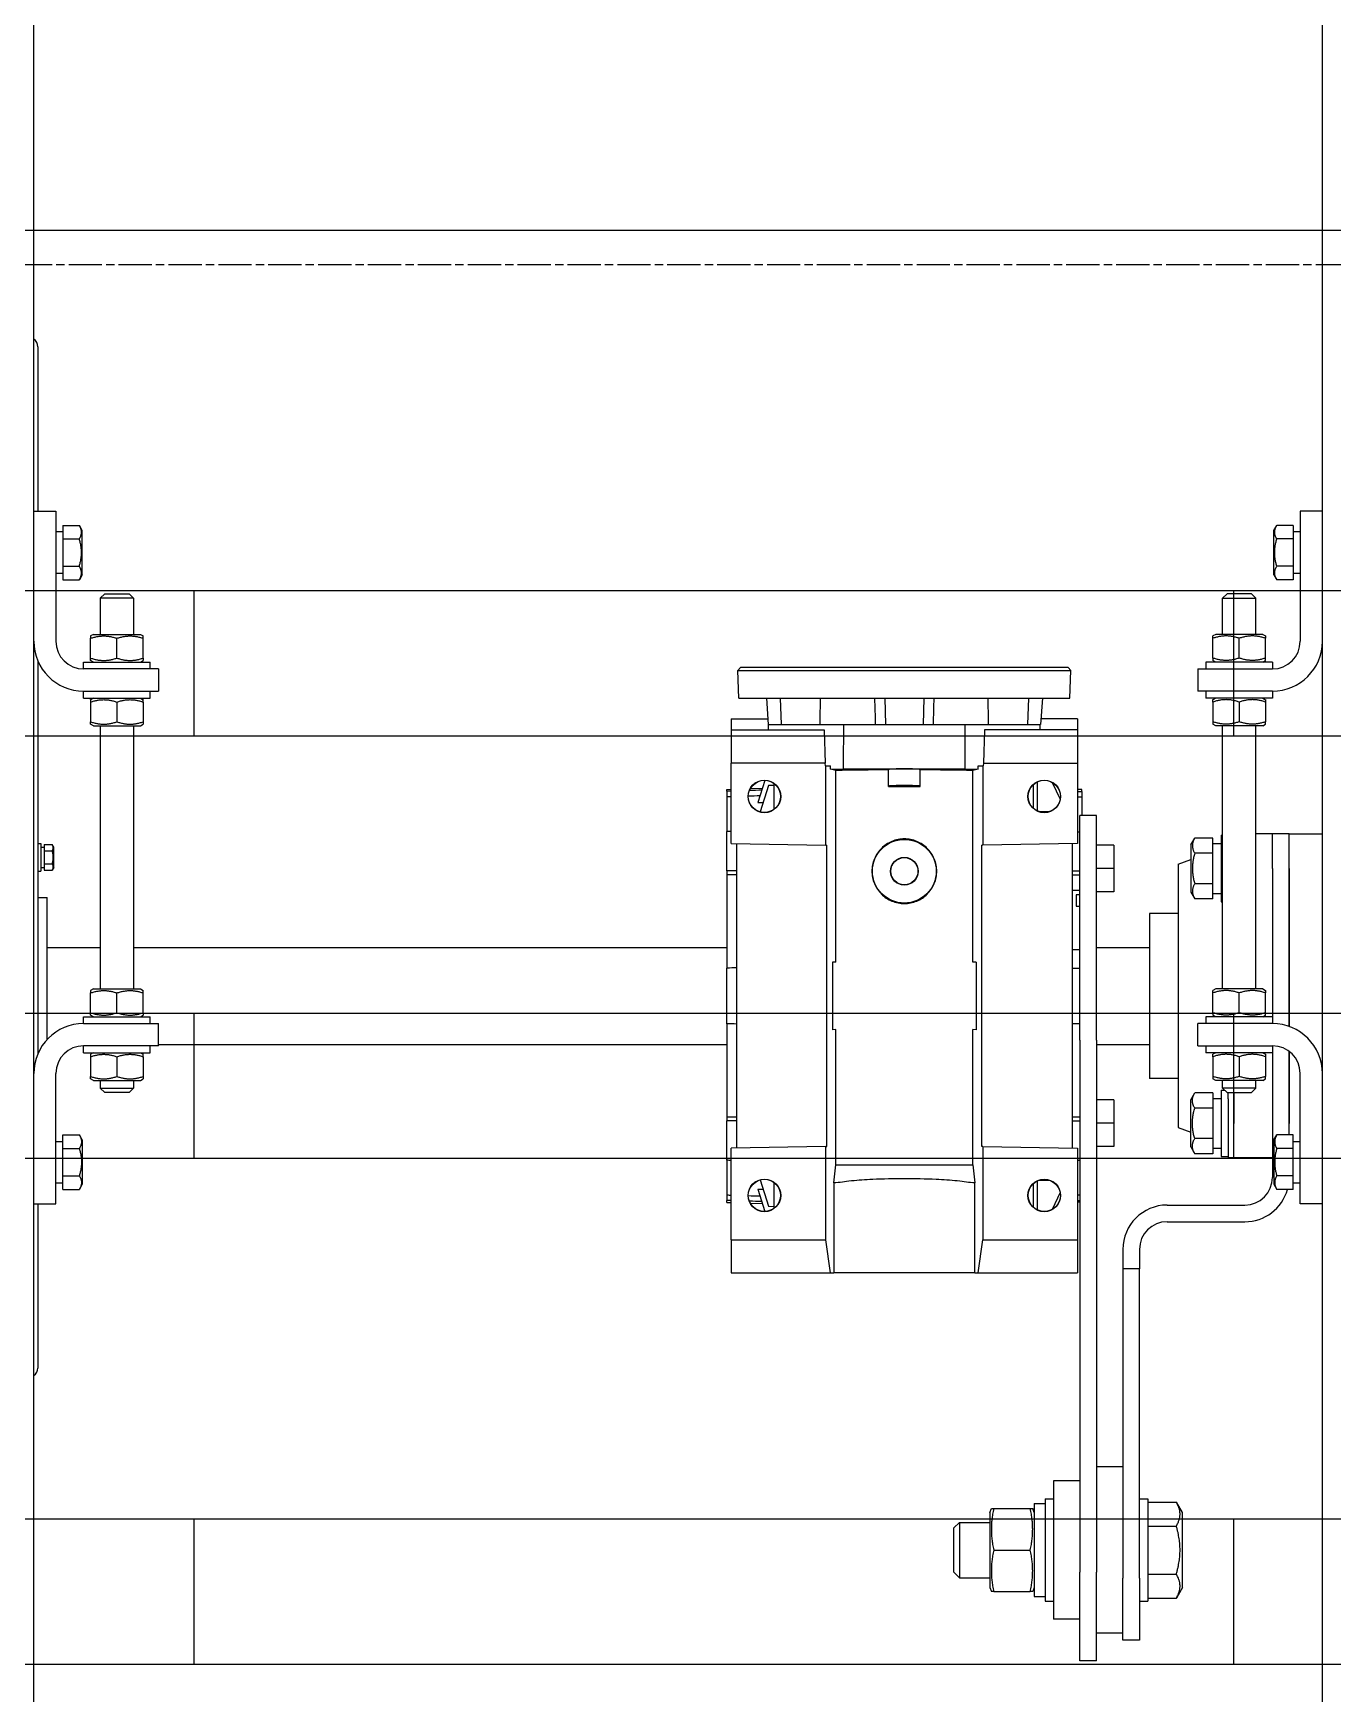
# Model space of a CAD drawing. Header units: millimetres. Extents: x -383313 to -161684, y -117025 to 99224.
# Drawn here: x -326813 to -326344, y 30089 to 30688 of the extents above; entities that cross this region are included whole.
import ezdxf

# ---------------------------------------------------------------- set-up
doc = ezdxf.new("R2010")
doc.units = ezdxf.units.MM
doc.header["$MEASUREMENT"] = 0
doc.linetypes.add('AM_ISO08W050', pattern=[18, 12, -1.5, 3, -1.5])
doc.linetypes.add('DASHED', pattern=[0.75, 0.5, -0.25])
doc.layers.add('AM_7', color=4, linetype='AM_ISO08W050', lineweight=25)
doc.layers.add('PV-F89', color=7, linetype='Continuous')

# ---------------------------------------------------------------- blocks, each defined once
blk = doc.blocks.new('A$Cd2819ec4')
at = {"layer": 'AM_7'}
blk.add_line((707, 0), (-708.67, 0), dxfattribs=at)
blk = doc.blocks.new('паллета1')
at = {"color": 44}
for p, q in [((130, -600), (130, 600)), ((182.5, 600), (182.5, -600)), ((282.5, -600), (282.5, 600)), ((335, 600), (335, -600)), ((465, -600), (465, 600)), ((517.5, -600), (517.5, 600)), ((0, 580), (0, -580)), ((130, 450), (182.5, 450)), ((282.5, 450), (335, 450)), ((465, 450), (517.5, 450)), ((182.5, 75), (130, 75)), ((335, 75), (282.5, 75)), ((517.5, 75), (465, 75))]:
    blk.add_line(p, q, dxfattribs=at)
blk = doc.blocks.new('*U149')
at = {"layer": 'PV-F89'}
for p, q in [((1757.85, 1413.87), (3037.85, 1413.87)), ((2272.85, 1412.37), (2213.55, 1412.37)), ((2272.85, 1413.87), (2272.85, 1405.87)), ((2468.66, 1412.37), (2327.04, 1412.37)), ((2332.14, 1409.02), (2347.85, 1409.02)), ((2347.85, 1409.02), (2383.35, 1409.02)), ((2365.35, 1409.02), (2365.35, 1389.87)), ((2383.35, 1412.37), (2383.35, 1409.02)), ((2392.85, 1412.37), (2392.85, 1411.37)), ((2402.85, 1411.37), (2392.85, 1411.37)), ((2395.54, 1410.17), (2393.23, 1410.17)), ((2393.23, 1410.17), (2393.23, 1407.2)), ((2394.15, 1411.37), (2394.15, 1410.17)), ((2400.16, 1410.17), (2395.54, 1410.17)), ((2395.54, 1410.17), (2395.54, 1407.2)), ((2402.47, 1410.17), (2400.16, 1410.17)), ((2400.16, 1410.17), (2400.16, 1407.2)), ((2401.55, 1411.37), (2401.55, 1410.17)), ((2402.47, 1410.17), (2402.47, 1407.2)), ((2402.85, 1412.37), (2402.85, 1411.37)), ((2522.85, 1413.87), (2522.85, 1405.87)), ((2582.15, 1412.37), (2522.85, 1412.37)), ((2272.85, 1405.87), (2319.85, 1405.87)), ((2278.03, 1403.37), (2282.94, 1403.37)), ((2278.03, 1403.37), (2278.03, 1397.41)), ((2280.35, 1405.87), (2280.35, 1403.37)), ((2282.94, 1403.37), (2292.76, 1403.37)), ((2282.94, 1403.37), (2282.94, 1397.41)), ((2292.76, 1403.37), (2297.66, 1403.37)), ((2292.76, 1403.37), (2292.76, 1397.41)), ((2295.35, 1405.87), (2295.35, 1403.37)), ((2297.66, 1403.37), (2297.66, 1397.41)), ((2394.15, 1406.67), (2393.23, 1407.2)), ((2394.15, 1406.67), (2401.55, 1406.67)), ((2401.55, 1406.67), (2402.47, 1407.2)), ((2522.85, 1405.87), (2475.85, 1405.87)), ((2502.94, 1403.37), (2498.03, 1403.37)), ((2498.03, 1403.37), (2498.03, 1397.41)), ((2500.35, 1403.37), (2500.35, 1405.87)), ((2512.76, 1403.37), (2502.94, 1403.37)), ((2502.94, 1403.37), (2502.94, 1397.41)), ((2517.66, 1403.37), (2512.76, 1403.37)), ((2512.76, 1403.37), (2512.76, 1397.41)), ((2515.35, 1403.37), (2515.35, 1405.87)), ((2517.66, 1403.37), (2517.66, 1397.41)), ((2279.85, 1396.37), (2278.03, 1397.41)), ((2295.85, 1396.37), (2297.66, 1397.41)), ((2499.85, 1396.37), (2498.03, 1397.41)), ((2515.85, 1396.37), (2517.66, 1397.41)), ((2295.85, 1396.37), (2279.85, 1396.37)), ((2317.35, 1392.37), (2317.93, 1393.37)), ((2317.35, 1392.37), (2317.35, 1383.87)), ((2325.92, 1393.37), (2318.78, 1393.37)), ((2327.35, 1392.37), (2326.77, 1393.37)), ((2327.35, 1395.87), (2327.35, 1371.87)), ((2327.35, 1395.87), (2329.85, 1395.87)), ((2329.85, 1368.87), (2329.85, 1395.87)), ((2337.85, 1395.87), (2337.85, 1368.87)), ((2337.85, 1395.87), (2340.35, 1395.87)), ((2340.35, 1395.87), (2340.35, 1371.87)), ((2340.35, 1392.37), (2340.93, 1393.37)), ((2341.78, 1393.37), (2348.92, 1393.37)), ((2350.35, 1392.37), (2349.77, 1393.37)), ((2350.35, 1392.37), (2350.35, 1383.87)), ((2445.35, 1392.37), (2445.93, 1393.37)), ((2445.35, 1392.37), (2445.35, 1383.87)), ((2453.92, 1393.37), (2446.78, 1393.37)), ((2455.35, 1392.37), (2454.77, 1393.37)), ((2455.35, 1395.87), (2455.35, 1371.87)), ((2455.35, 1395.87), (2457.85, 1395.87)), ((2457.85, 1395.87), (2457.85, 1368.87)), ((2465.85, 1395.87), (2468.35, 1395.87)), ((2465.85, 1368.87), (2465.85, 1395.87)), ((2468.35, 1395.87), (2468.35, 1371.87)), ((2468.35, 1392.37), (2468.93, 1393.37)), ((2469.78, 1393.37), (2476.92, 1393.37)), ((2478.35, 1392.37), (2477.77, 1393.37)), ((2478.35, 1392.37), (2478.35, 1383.87)), ((2499.85, 1396.37), (2515.85, 1396.37)), ((2312.95, 1388.27), (2314.55, 1389.87)), ((2312.95, 1379.47), (2312.95, 1388.27)), ((2314.55, 1389.87), (2314.55, 1377.87)), ((2317.35, 1389.87), (2314.55, 1389.87)), ((2445.35, 1389.87), (2350.35, 1389.87)), ((2491.35, 1389.87), (2478.35, 1389.87)), ((2491.35, 1377.87), (2491.35, 1389.87)), ((2492.95, 1388.27), (2491.35, 1389.87)), ((2492.95, 1388.27), (2492.95, 1379.47)), ((2312.95, 1379.47), (2314.55, 1377.87)), ((2317.35, 1383.87), (2317.35, 1375.37)), ((2325.92, 1383.87), (2318.78, 1383.87)), ((2341.78, 1383.87), (2348.92, 1383.87)), ((2350.35, 1383.87), (2350.35, 1375.37)), ((2445.35, 1383.87), (2445.35, 1375.37)), ((2453.92, 1383.87), (2446.78, 1383.87)), ((2469.78, 1383.87), (2476.92, 1383.87)), ((2478.35, 1383.87), (2478.35, 1375.37)), ((2492.95, 1379.47), (2491.35, 1377.87)), ((2317.35, 1377.87), (2314.55, 1377.87)), ((2317.35, 1375.37), (2317.93, 1374.37)), ((2325.92, 1374.37), (2318.78, 1374.37)), ((2327.35, 1375.37), (2326.77, 1374.37)), ((2340.35, 1375.37), (2340.93, 1374.37)), ((2341.78, 1374.37), (2348.92, 1374.37)), ((2350.35, 1375.37), (2349.77, 1374.37)), ((2445.35, 1377.87), (2350.35, 1377.87)), ((2365.35, 1377.87), (2365.35, 1163.72)), ((2445.35, 1375.37), (2445.93, 1374.37)), ((2453.92, 1374.37), (2446.78, 1374.37)), ((2455.35, 1375.37), (2454.77, 1374.37)), ((2468.35, 1375.37), (2468.93, 1374.37)), ((2469.78, 1374.37), (2476.92, 1374.37)), ((2478.35, 1375.37), (2477.77, 1374.37)), ((2491.35, 1377.87), (2478.35, 1377.87)), ((2327.35, 1371.87), (2329.85, 1371.87)), ((2329.85, 1368.87), (2337.85, 1368.87)), ((2330.35, 1368.87), (2330.35, 1163.72)), ((2337.85, 1371.87), (2340.35, 1371.87)), ((2455.35, 1371.87), (2457.85, 1371.87)), ((2465.85, 1368.87), (2457.85, 1368.87)), ((2465.85, 1371.87), (2468.35, 1371.87)), ((2273.31, 1163.72), (2273.26, 1162.22)), ((2273.31, 1163.72), (2273.99, 1163.72)), ((2276.01, 1163.72), (2273.99, 1163.72)), ((2288.53, 1163.72), (2276.01, 1163.72)), ((2288.53, 1163.72), (2302.72, 1163.72)), ((2304.15, 1163.72), (2302.72, 1163.72)), ((2337.81, 1163.72), (2304.15, 1163.72)), ((2337.81, 1163.72), (2357.88, 1163.72)), ((2391.55, 1163.72), (2357.88, 1163.72)), ((2392.98, 1163.72), (2391.55, 1163.72)), ((2392.98, 1163.72), (2407.17, 1163.72)), ((2419.69, 1163.72), (2407.17, 1163.72)), ((2421.71, 1163.72), (2419.69, 1163.72)), ((2421.71, 1163.72), (2422.38, 1163.72)), ((2422.38, 1163.72), (2422.44, 1162.22)), ((2247.85, 1162.22), (2247.85, 1126.39)), ((2259.85, 1162.22), (2247.85, 1162.22)), ((2259.85, 1162.22), (2292.85, 1162.22)), ((2259.85, 1162.22), (2259.85, 1128.08)), ((2293.45, 1128.08), (2292.85, 1162.22)), ((2292.88, 1160.22), (2402.81, 1160.22)), ((2402.85, 1162.22), (2402.25, 1128.08)), ((2402.85, 1162.22), (2431.85, 1162.22)), ((2443.85, 1162.22), (2431.85, 1162.22)), ((2431.85, 1128.26), (2431.85, 1162.22)), ((2447.85, 1162.22), (2443.85, 1162.22)), ((2443.85, 1162.22), (2443.85, 1128.68)), ((2447.85, 1162.22), (2447.85, 1149)), ((2455.35, 1159.41), (2465.35, 1159.76)), ((2455.35, 1159.41), (2455.35, 1040.04)), ((2465.35, 1159.76), (2465.35, 1039.69)), ((2466.35, 1158.79), (2465.35, 1159.76)), ((2466.35, 1099.72), (2466.35, 1158.79)), ((2278.1, 1152.55), (2270.04, 1150.02)), ((2281.46, 1151.71), (2271.95, 1148.72)), ((2273.02, 1155.29), (2272.87, 1150.9)), ((2423.74, 1148.72), (2414.24, 1151.71)), ((2425.65, 1150.02), (2417.6, 1152.55)), ((2422.68, 1155.29), (2422.83, 1150.9)), ((2271.21, 1146.72), (2280.48, 1146.72)), ((2271.95, 1148.72), (2271.85, 1146.72)), ((2415.21, 1146.72), (2424.48, 1146.72)), ((2423.85, 1146.72), (2423.74, 1148.72)), ((2443.85, 1148.72), (2445.85, 1148.69)), ((2455.35, 1149.52), (2445.85, 1148.86)), ((2445.85, 1148.69), (2445.85, 1148.86)), ((2445.85, 1148.69), (2445.85, 1121.61)), ((2455.35, 1144.47), (2445.85, 1144.12)), ((2247.85, 1126.39), (2259.85, 1128.08)), ((2259.85, 1128.08), (2293.45, 1128.08)), ((2293.45, 1128.08), (2293.45, 1127.73)), ((2293.45, 1127.73), (2402.25, 1127.73)), ((2402.25, 1128.08), (2402.25, 1127.73)), ((2402.25, 1128.08), (2430.85, 1128.08)), ((2430.85, 1128.22), (2431.85, 1128.26)), ((2430.85, 1128.22), (2430.85, 1128.08)), ((2430.85, 1128.08), (2430.85, 1126.31)), ((2443.85, 1128.68), (2431.85, 1128.26)), ((2247.85, 1126.39), (2247.85, 1125.18)), ((2247.85, 1074.27), (2247.85, 1125.18)), ((2280.4, 1125.18), (2247.85, 1125.18)), ((2280.4, 1125.18), (2286.85, 1124.44)), ((2286.85, 1124.44), (2335.69, 1124.44)), ((2335.69, 1124.44), (2335.65, 1125.66)), ((2360.05, 1125.66), (2335.65, 1125.66)), ((2360.01, 1124.44), (2360.05, 1125.66)), ((2360.01, 1124.44), (2429.23, 1124.44)), ((2429.23, 1124.44), (2429.69, 1126.31)), ((2429.69, 1126.31), (2430.85, 1126.31)), ((2429.69, 1126.31), (2429.85, 1121.71)), ((2429.85, 1121.71), (2430.85, 1121.72)), ((2429.85, 1121.71), (2429.85, 1077.73)), ((2430.85, 1121.72), (2445.85, 1121.61)), ((2445.85, 1121.61), (2445.85, 1106.69)), ((2423.42, 1105.48), (2429.42, 1105.48)), ((2423.6, 1105.21), (2423.42, 1105.48)), ((2429.6, 1105.21), (2429.42, 1105.48)), ((2455.35, 1106.74), (2445.85, 1106.48)), ((2445.85, 1106.69), (2445.85, 1106.48)), ((2445.85, 1106.48), (2445.85, 1092.96)), ((2466.35, 1040.65), (2466.35, 1099.72)), ((2423.42, 1093.96), (2423.6, 1094.23)), ((2423.42, 1093.96), (2429.42, 1093.96)), ((2429.42, 1093.96), (2429.6, 1094.23)), ((2455.35, 1092.7), (2445.85, 1092.96)), ((2445.85, 1092.96), (2445.85, 1092.75)), ((2445.85, 1092.75), (2445.85, 1077.83)), ((2139.85, 1081.87), (2137.85, 1079.87)), ((2157.85, 1079.87), (2137.85, 1079.87)), ((2137.85, 1079.87), (2137.85, 1068.87)), ((2139.85, 1081.87), (2155.85, 1081.87)), ((2155.85, 1081.87), (2157.85, 1079.87)), ((2157.85, 1079.87), (2157.85, 1068.87)), ((2247.85, 1074.27), (2247.85, 1073.05)), ((2247.85, 1074.27), (2280.4, 1074.27)), ((2247.85, 1073.05), (2259.85, 1071.36)), ((2247.85, 1073.05), (2247.85, 1037.22)), ((2286.85, 1075), (2280.4, 1074.27)), ((2286.85, 1075), (2335.69, 1075)), ((2335.65, 1073.79), (2335.69, 1075)), ((2360.05, 1073.79), (2335.65, 1073.79)), ((2360.05, 1073.79), (2360.01, 1075)), ((2360.01, 1075), (2429.23, 1075)), ((2429.69, 1073.13), (2429.23, 1075)), ((2429.85, 1077.73), (2429.69, 1073.13)), ((2429.69, 1073.13), (2430.85, 1073.13)), ((2429.85, 1077.73), (2430.85, 1077.72)), ((2430.85, 1077.72), (2445.85, 1077.83)), ((2430.85, 1073.13), (2430.85, 1071.36)), ((2445.85, 1077.83), (2445.85, 1050.76)), ((2134.35, 1068.87), (2132.85, 1068.32)), ((2132.85, 1067.48), (2132.85, 1054.26)), ((2161.35, 1068.87), (2134.35, 1068.87)), ((2147.85, 1067.48), (2147.85, 1054.26)), ((2161.35, 1068.87), (2162.85, 1068.32)), ((2162.85, 1067.48), (2162.85, 1054.26)), ((2259.85, 1071.36), (2259.85, 1037.22)), ((2293.45, 1071.36), (2259.85, 1071.36)), ((2293.45, 1071.36), (2292.85, 1037.22)), ((2293.45, 1071.36), (2293.45, 1071.71)), ((2293.45, 1071.71), (2402.25, 1071.71)), ((2402.25, 1071.36), (2402.25, 1071.71)), ((2402.85, 1037.22), (2402.25, 1071.36)), ((2430.85, 1071.36), (2402.25, 1071.36)), ((2430.85, 1071.36), (2430.85, 1071.22)), ((2431.85, 1071.19), (2430.85, 1071.22)), ((2431.85, 1071.19), (2431.85, 1037.22)), ((2443.85, 1070.77), (2431.85, 1071.19)), ((2443.85, 1037.22), (2443.85, 1070.77)), ((2455.35, 1054.97), (2445.85, 1055.32)), ((2166.35, 1048.87), (2129.35, 1048.87)), ((2129.35, 1048.87), (2129.35, 1045.87)), ((2164.65, 1052.87), (2131.05, 1052.87)), ((2131.05, 1052.87), (2131.05, 1048.87)), ((2134.35, 1052.87), (2132.85, 1053.41)), ((2161.35, 1052.87), (2162.85, 1053.41)), ((2164.65, 1052.87), (2164.65, 1048.87)), ((2166.35, 1048.87), (2166.35, 1045.87)), ((2270.61, 1051.72), (2281.09, 1051.72)), ((2280.06, 1053.22), (2271.64, 1053.22)), ((2281.35, 1051.1), (2281.35, 1047.34)), ((2414.35, 1051.1), (2414.35, 1047.34)), ((2414.61, 1051.72), (2425.09, 1051.72)), ((2424.06, 1053.22), (2415.64, 1053.22)), ((2443.85, 1050.72), (2445.85, 1050.76)), ((2445.85, 1050.76), (2445.85, 1050.59)), ((2455.35, 1049.92), (2445.85, 1050.59)), ((2447.85, 1037.22), (2447.85, 1050.45)), ((2172.85, 1045.87), (2122.85, 1045.87)), ((2122.85, 1036.37), (2122.85, 1045.87)), ((2172.85, 1036.37), (2172.85, 1045.87)), ((2276.9, 1043.51), (2270.8, 1046.35)), ((2424.9, 1046.35), (2418.8, 1043.51)), ((2259.85, 1037.22), (2247.85, 1037.22)), ((2292.85, 1037.22), (2259.85, 1037.22)), ((2273.35, 1036.37), (2273.35, 1037.22)), ((2274.02, 1037.22), (2274.02, 1036.37)), ((2276.04, 1037.22), (2276.04, 1036.37)), ((2288.58, 1037.22), (2288.58, 1036.37)), ((2402.81, 1039.22), (2292.88, 1039.22)), ((2302.72, 1039.22), (2302.72, 1036.37)), ((2304.15, 1039.22), (2304.15, 1036.37)), ((2337.85, 1039.22), (2337.85, 1036.37)), ((2357.85, 1039.22), (2357.85, 1036.37)), ((2364.62, 1039.22), (2364.62, 1036.37)), ((2380.27, 1037.72), (2380.27, 1036.37)), ((2381.82, 1037.72), (2380.27, 1037.72)), ((2384.32, 1037.72), (2381.82, 1037.72)), ((2384.32, 1036.37), (2384.32, 1037.72)), ((2385.87, 1036.37), (2385.87, 1039.22)), ((2391.55, 1039.22), (2391.55, 1036.37)), ((2392.98, 1039.22), (2392.98, 1036.37)), ((2431.85, 1037.22), (2402.85, 1037.22)), ((2407.12, 1037.22), (2407.12, 1036.37)), ((2419.66, 1037.22), (2419.66, 1035.72)), ((2421.68, 1037.22), (2421.68, 1035.72)), ((2422.35, 1035.72), (2422.35, 1037.22)), ((2443.85, 1037.22), (2431.85, 1037.22)), ((2447.85, 1037.22), (2443.85, 1037.22)), ((2455.35, 1040.04), (2465.35, 1039.69)), ((2466.35, 1040.65), (2465.35, 1039.69)), ((2107.85, 1036.37), (2139.85, 1036.37)), ((2107.85, 1030.37), (2107.85, 1036.37)), ((2331.85, 1036.37), (2139.85, 1036.37)), ((2331.85, 1036.37), (2412.38, 1036.37)), ((2412.38, 1036.37), (2412.96, 1036.37)), ((2412.96, 1030.37), (2412.96, 1036.37)), ((2419.66, 1035.72), (2412.96, 1035.72)), ((2421.68, 1035.72), (2419.66, 1035.72)), ((2421.68, 1035.72), (2422.35, 1035.72)), ((2107.85, 1030.37), (2139.85, 1030.37)), ((2117.85, 1020.87), (2117.85, 1030.37)), ((2331.85, 1030.37), (2139.85, 1030.37)), ((2177.85, 1020.87), (2177.85, 1030.37)), ((2293.49, 1024.17), (2293.49, 1030.37)), ((2301.89, 1024.17), (2301.89, 1030.37)), ((2310.29, 1024.17), (2310.29, 1030.37)), ((2330.35, 1030.37), (2330.35, 1011.27)), ((2331.85, 1030.37), (2412.38, 1030.37)), ((2365.35, 1030.37), (2365.35, 1011.27)), ((2385.41, 1024.17), (2385.41, 1030.37)), ((2393.81, 1024.17), (2393.81, 1030.37)), ((2402.21, 1024.17), (2402.21, 1030.37)), ((2412.38, 1030.37), (2412.96, 1030.37)), ((2115.35, 1020.87), (2137.69, 1020.87)), ((2115.35, 1014.87), (2115.35, 1020.87)), ((2249.35, 1020.87), (2137.69, 1020.87)), ((2256.35, 1020.87), (2249.35, 1020.87)), ((2249.35, 1014.87), (2249.35, 1020.87)), ((2301.89, 1024.17), (2293.49, 1024.17)), ((2310.29, 1024.17), (2301.89, 1024.17)), ((2393.81, 1024.17), (2385.41, 1024.17)), ((2402.21, 1024.17), (2393.81, 1024.17)), ((2137.69, 1014.87), (2115.35, 1014.87)), ((2129.35, 1014.87), (2129.35, 1011.87)), ((2137.69, 1014.87), (2249.35, 1014.87)), ((2166.35, 1014.87), (2166.35, 1011.87)), ((2256.35, 1014.87), (2249.35, 1014.87)), ((2166.35, 1011.87), (2129.35, 1011.87)), ((2130.53, 1011.87), (2130.53, 1001.57)), ((2139.19, 1011.87), (2139.19, 1001.57)), ((2156.51, 1011.87), (2156.51, 1001.57)), ((2165.17, 1011.87), (2165.17, 1001.57)), ((2377.6, 1011.27), (2318.1, 1011.27)), ((2318.1, 1000.87), (2318.1, 1011.27)), ((2377.6, 1000.87), (2377.6, 1011.27)), ((2134.35, 999.37), (2130.53, 1001.57)), ((2161.35, 999.37), (2165.17, 1001.57)), ((2266.35, 1004.87), (2266.35, 976.87)), ((2272.35, 1004.87), (2272.35, 976.87)), ((2134.35, 999.37), (2161.35, 999.37)), ((2293.35, 996.37), (2290.88, 994.94)), ((2290.88, 988.37), (2290.88, 994.94)), ((2293.35, 996.37), (2310.35, 996.37)), ((2296.36, 988.37), (2296.36, 994.94)), ((2300.3, 1000.87), (2298.66, 996.37)), ((2395.4, 1000.87), (2300.3, 1000.87)), ((2307.33, 988.37), (2307.33, 994.94)), ((2310.35, 996.37), (2312.82, 994.94)), ((2312.82, 988.37), (2312.82, 994.94)), ((2385.35, 996.37), (2382.88, 994.94)), ((2382.88, 988.37), (2382.88, 994.94)), ((2402.35, 996.37), (2385.35, 996.37)), ((2388.36, 988.37), (2388.36, 994.94)), ((2395.4, 1000.87), (2397.04, 996.37)), ((2399.33, 988.37), (2399.33, 994.94)), ((2402.35, 996.37), (2404.82, 994.94)), ((2404.82, 988.37), (2404.82, 994.94)), ((2327.35, 966.87), (2327.35, 990.87)), ((2329.85, 990.87), (2327.35, 990.87)), ((2329.85, 993.87), (2329.85, 966.87)), ((2329.85, 993.87), (2337.85, 993.87)), ((2337.85, 966.87), (2337.85, 993.87)), ((2340.35, 990.87), (2337.85, 990.87)), ((2340.35, 966.87), (2340.35, 990.87)), ((2455.35, 966.87), (2455.35, 990.87)), ((2457.85, 990.87), (2455.35, 990.87)), ((2457.85, 966.87), (2457.85, 993.87)), ((2465.85, 993.87), (2457.85, 993.87)), ((2465.85, 993.87), (2465.85, 966.87)), ((2468.35, 990.87), (2465.85, 990.87)), ((2468.35, 966.87), (2468.35, 990.87)), ((2313.85, 985.37), (2289.85, 985.37)), ((2289.85, 985.37), (2289.85, 982.87)), ((2296.36, 988.37), (2290.88, 988.37)), ((2292.85, 988.37), (2292.85, 985.37)), ((2307.33, 988.37), (2296.36, 988.37)), ((2312.82, 988.37), (2307.33, 988.37)), ((2310.85, 988.37), (2310.85, 985.37)), ((2312.95, 983.27), (2314.55, 984.87)), ((2312.95, 983.27), (2312.95, 974.47)), ((2313.85, 985.37), (2313.85, 984.17)), ((2314.55, 972.87), (2314.55, 984.87)), ((2314.55, 984.87), (2317.35, 984.87)), ((2317.35, 987.37), (2317.93, 988.37)), ((2317.35, 978.87), (2317.35, 987.37)), ((2325.92, 988.37), (2318.78, 988.37)), ((2327.35, 987.37), (2326.77, 988.37)), ((2340.35, 987.37), (2340.93, 988.37)), ((2341.78, 988.37), (2348.92, 988.37)), ((2350.35, 987.37), (2349.77, 988.37)), ((2350.35, 978.87), (2350.35, 987.37)), ((2350.35, 984.87), (2445.35, 984.87)), ((2405.85, 985.37), (2381.85, 985.37)), ((2381.85, 985.37), (2381.85, 984.87)), ((2382.88, 988.37), (2388.36, 988.37)), ((2384.85, 988.37), (2384.85, 985.37)), ((2388.36, 988.37), (2399.33, 988.37)), ((2399.33, 988.37), (2404.82, 988.37)), ((2402.85, 988.37), (2402.85, 985.37)), ((2405.85, 985.37), (2405.85, 984.87)), ((2445.35, 987.37), (2445.93, 988.37)), ((2445.35, 978.87), (2445.35, 987.37)), ((2453.92, 988.37), (2446.78, 988.37)), ((2455.35, 987.37), (2454.77, 988.37)), ((2468.35, 987.37), (2468.93, 988.37)), ((2469.78, 988.37), (2476.92, 988.37)), ((2478.35, 987.37), (2477.77, 988.37)), ((2478.35, 978.87), (2478.35, 987.37)), ((2478.35, 984.87), (2491.35, 984.87)), ((2491.35, 984.87), (2491.35, 972.87)), ((2492.95, 983.27), (2491.35, 984.87)), ((2492.95, 974.47), (2492.95, 983.27)), ((2310.69, 982.87), (2289.35, 982.87)), ((2289.35, 980.87), (2289.35, 982.87)), ((2289.35, 966.87), (2289.35, 980.87)), ((2312.95, 980.87), (2301.85, 980.87)), ((2310.69, 982.87), (2312.95, 982.87)), ((2317.35, 970.37), (2317.35, 978.87)), ((2325.92, 978.87), (2318.78, 978.87)), ((2341.78, 978.87), (2348.92, 978.87)), ((2350.35, 970.37), (2350.35, 978.87)), ((2445.35, 970.37), (2445.35, 978.87)), ((2453.92, 978.87), (2446.78, 978.87)), ((2469.78, 978.87), (2476.92, 978.87)), ((2478.35, 970.37), (2478.35, 978.87)), ((2312.95, 974.47), (2314.55, 972.87)), ((2314.55, 972.87), (2317.35, 972.87)), ((2350.35, 972.87), (2445.35, 972.87)), ((2406.35, 966.87), (2406.35, 972.87)), ((2478.35, 972.87), (2491.35, 972.87)), ((2492.95, 974.47), (2491.35, 972.87)), ((2279.85, 966.37), (2278.03, 965.32)), ((2278.03, 959.37), (2278.03, 965.32)), ((2295.85, 966.37), (2279.85, 966.37)), ((2327.35, 966.87), (2282.35, 966.87)), ((2282.94, 959.37), (2282.94, 965.32)), ((2292.76, 959.37), (2292.76, 965.32)), ((2295.85, 966.37), (2297.66, 965.32)), ((2297.66, 959.37), (2297.66, 965.32)), ((2327.35, 966.87), (2301.85, 966.87)), ((2317.35, 970.37), (2317.93, 969.37)), ((2325.92, 969.37), (2318.78, 969.37)), ((2327.35, 970.37), (2326.77, 969.37)), ((2329.85, 966.87), (2327.35, 966.87)), ((2340.35, 966.87), (2337.85, 966.87)), ((2340.35, 970.37), (2340.93, 969.37)), ((2393.85, 966.87), (2340.35, 966.87)), ((2393.85, 966.87), (2340.35, 966.87)), ((2341.78, 969.37), (2348.92, 969.37)), ((2350.35, 970.37), (2349.77, 969.37)), ((2393.85, 966.87), (2406.35, 966.87)), ((2393.85, 966.87), (2406.35, 966.87)), ((2406.35, 960.87), (2406.35, 966.87)), ((2445.35, 970.37), (2445.93, 969.37)), ((2453.92, 969.37), (2446.78, 969.37)), ((2455.35, 970.37), (2454.77, 969.37)), ((2457.85, 966.87), (2455.35, 966.87)), ((2468.35, 966.87), (2465.85, 966.87)), ((2468.35, 970.37), (2468.93, 969.37)), ((2469.78, 969.37), (2476.92, 969.37)), ((2478.35, 970.37), (2477.77, 969.37)), ((2499.85, 966.37), (2498.03, 965.32)), ((2498.03, 959.37), (2498.03, 965.32)), ((2499.85, 966.37), (2515.85, 966.37)), ((2502.94, 959.37), (2502.94, 965.32)), ((2512.76, 959.37), (2512.76, 965.32)), ((2515.85, 966.37), (2517.66, 965.32)), ((2517.66, 959.37), (2517.66, 965.32)), ((2278.03, 959.37), (2282.94, 959.37)), ((2280.35, 959.37), (2280.35, 956.87)), ((2282.94, 959.37), (2292.76, 959.37)), ((2292.76, 959.37), (2297.66, 959.37)), ((2295.35, 959.37), (2295.35, 956.87)), ((2297.66, 960.87), (2327.85, 960.87)), ((2327.85, 960.87), (2301.85, 960.87)), ((2393.85, 960.87), (2336.82, 960.87)), ((2336.82, 960.87), (2393.85, 960.87)), ((2393.85, 960.87), (2406.35, 960.87)), ((2393.85, 960.87), (2406.35, 960.87)), ((2406.35, 960.87), (2406.35, 948.87)), ((2502.94, 959.37), (2498.03, 959.37)), ((2500.35, 956.87), (2500.35, 959.37)), ((2512.76, 959.37), (2502.94, 959.37)), ((2517.66, 959.37), (2512.76, 959.37)), ((2515.35, 956.87), (2515.35, 959.37)), ((2272.85, 956.87), (2319.85, 956.87)), ((2272.85, 948.87), (2272.85, 956.87)), ((2522.85, 956.87), (2475.85, 956.87)), ((2522.85, 948.87), (2522.85, 956.87)), ((1757.85, 948.87), (3037.85, 948.87))]:
    blk.add_line(p, q, dxfattribs=at)
for centre, radius in [((2275.85, 1150.22), 5.89), ((2419.85, 1150.22), 5.89), ((2392.85, 1099.72), 11.5), ((2392.85, 1099.72), 5), ((2392.85, 1099.72), 4.91), ((2275.85, 1049.22), 5.89), ((2419.85, 1049.22), 5.89)]:
    blk.add_circle(centre, radius, dxfattribs=at)
for centre, radius, start, end in [((2213.55, 1415.57), 3.2, 212.08995, 270), ((2319.85, 1395.87), 18, 0, 90), ((2475.85, 1395.87), 18, 90, 180), ((2582.15, 1415.57), 3.2, 270, 327.91005), ((2319.85, 1395.87), 10, 0, 90), ((2475.85, 1395.87), 10, 90, 180), ((2256.35, 1004.87), 16, 0, 90), ((2256.35, 1004.87), 10, 0, 90), ((2282.35, 976.87), 16, 180, 254.3545), ((2282.35, 976.87), 10, 180, 270), ((2319.85, 966.87), 18, 270, 360), ((2319.85, 966.87), 10, -90, 0), ((2475.85, 966.87), 18, 180, 270), ((2475.85, 966.87), 10, 180, 270)]:
    blk.add_arc(centre, radius, start, end, dxfattribs=at)
for centre, major_axis, ratio, start_param, end_param in [((2275.85, 1150.22), (0, -5.81), 1, 3.141593, 9.424778), ((2278.03, -471.47), (-42.75, -2647.92), 0.012496, -2.230852, -2.229941), ((2419.85, 1150.22), (0, -5.81), 1, 3.141593, 9.424778), ((2427.51, 1099.72), (0, 55), 0.034921, -1.465891, -1.104567), ((4214.88, 23721.01), (87092.57, 3148.63), 0.258661, -1.60046, -1.600351), ((2423.59, 1099.72), (0, 5.5), 0.034921, -3.089233, -0.05236), ((2429.59, 1099.72), (0, 5.5), 0.034921, -3.089233, -0.05236), ((2427.51, 1099.72), (0, 55), 0.034921, -2.037025, -1.675702), ((4214.88, -21521.57), (-87092.56, 3148.63), 0.258661, -1.541242, -1.541133), ((2311.51, 1099.72), (519.49, 0), 0.060583, -1.309222, -1.290241), ((2275.85, 1049.22), (0, 5.81), 1, -3.141592653589779, 3.141592653589807), ((2419.85, 1049.22), (0, 5.81), 1, -3.141592653589777, 3.14159265358981)]:
    blk.add_ellipse(centre, major_axis=major_axis, ratio=ratio, start_param=start_param, end_param=end_param, dxfattribs=at)
at = {"layer": 'PV-F89', "extrusion": (0, 0, -1)}
for centre, major_axis, ratio, start_param, end_param in [((2311.51, 1099.72), (519.49, 0), 0.060583, -1.309222, -1.290241), ((2421.51, 1099.72), (0, 55), 0.034921, 1.465891, 1.675702)]:
    blk.add_ellipse(centre, major_axis=major_axis, ratio=ratio, start_param=start_param, end_param=end_param, dxfattribs=at)
at = {"layer": 'PV-F89'}
for points, weights in [([(2393.23, 1407.2), (2394.39, 1406.53), (2395.54, 1407.2)], [1.10447333225, 1.27533595138, 1.10447333224]), ([(2395.54, 1407.2), (2397.85, 1406.53), (2400.16, 1407.2)], [1.10447333225, 1.27533595138, 1.10447333224]), ([(2400.16, 1407.2), (2401.31, 1406.53), (2402.47, 1407.2)], [1.10447333225, 1.27533595138, 1.10447333224]), ([(2282.94, 1397.41), (2280.49, 1396), (2278.03, 1397.41)], [1.22364575665, 1.41294441399, 1.22364575665]), ([(2292.76, 1397.41), (2287.85, 1396), (2282.94, 1397.41)], [1.22364575665, 1.41294441399, 1.22364575665]), ([(2297.66, 1397.41), (2295.21, 1396), (2292.76, 1397.41)], [1.22364575665, 1.41294441399, 1.22364575665]), ([(2498.03, 1397.41), (2500.49, 1396), (2502.94, 1397.41)], [1.22364575665, 1.41294441399, 1.22364575665]), ([(2502.94, 1397.41), (2507.85, 1396), (2512.76, 1397.41)], [1.22364575665, 1.41294441399, 1.22364575665]), ([(2512.76, 1397.41), (2515.21, 1396), (2517.66, 1397.41)], [1.22364575665, 1.41294441399, 1.22364575665]), ([(2317.93, 1393.37), (2317.93, 1393.37), (2318.78, 1393.37)], [1.39595654066, 1.39595654066, 1.29573137036]), ([(2318.78, 1393.37), (2317.19, 1388.62), (2318.78, 1383.87)], [1.29573137036, 1.49618171095, 1.29573137036]), ([(2326.77, 1393.37), (2326.77, 1393.37), (2325.92, 1393.37)], [1.39595654066, 1.39595654066, 1.29573137036]), ([(2325.92, 1393.37), (2327.51, 1388.62), (2325.92, 1383.87)], [1.29573137036, 1.49618171095, 1.29573137036]), ([(2340.93, 1393.37), (2340.93, 1393.37), (2341.78, 1393.37)], [1.39595654066, 1.39595654066, 1.29573137036]), ([(2341.78, 1393.37), (2340.19, 1388.62), (2341.78, 1383.87)], [1.29573137036, 1.49618171095, 1.29573137036]), ([(2349.77, 1393.37), (2349.77, 1393.37), (2348.92, 1393.37)], [1.39595654066, 1.39595654066, 1.29573137036]), ([(2348.92, 1393.37), (2350.51, 1388.62), (2348.92, 1383.87)], [1.29573137036, 1.49618171095, 1.29573137036]), ([(2445.93, 1393.37), (2445.93, 1393.37), (2446.78, 1393.37)], [1.39595654066, 1.39595654066, 1.29573137036]), ([(2446.78, 1393.37), (2445.19, 1388.62), (2446.78, 1383.87)], [1.29573137036, 1.49618171095, 1.29573137036]), ([(2454.77, 1393.37), (2454.77, 1393.37), (2453.92, 1393.37)], [1.39595654066, 1.39595654066, 1.29573137036]), ([(2453.92, 1393.37), (2455.51, 1388.62), (2453.92, 1383.87)], [1.29573137036, 1.49618171095, 1.29573137036]), ([(2468.93, 1393.37), (2468.93, 1393.37), (2469.78, 1393.37)], [1.39595654066, 1.39595654066, 1.29573137036]), ([(2469.78, 1393.37), (2468.19, 1388.62), (2469.78, 1383.87)], [1.29573137036, 1.49618171095, 1.29573137036]), ([(2477.77, 1393.37), (2477.77, 1393.37), (2476.92, 1393.37)], [1.39595654066, 1.39595654066, 1.29573137036]), ([(2476.92, 1393.37), (2478.51, 1388.62), (2476.92, 1383.87)], [1.29573137036, 1.49618171095, 1.29573137036]), ([(2318.78, 1383.87), (2317.19, 1379.12), (2318.78, 1374.37)], [1.29573137036, 1.49618171095, 1.29573137036]), ([(2325.92, 1383.87), (2327.51, 1379.12), (2325.92, 1374.37)], [1.29573137036, 1.49618171095, 1.29573137036]), ([(2341.78, 1383.87), (2340.19, 1379.12), (2341.78, 1374.37)], [1.29573137036, 1.49618171095, 1.29573137036]), ([(2348.92, 1383.87), (2350.51, 1379.12), (2348.92, 1374.37)], [1.29573137036, 1.49618171095, 1.29573137036]), ([(2446.78, 1383.87), (2445.19, 1379.12), (2446.78, 1374.37)], [1.29573137036, 1.49618171095, 1.29573137036]), ([(2453.92, 1383.87), (2455.51, 1379.12), (2453.92, 1374.37)], [1.29573137036, 1.49618171095, 1.29573137036]), ([(2469.78, 1383.87), (2468.19, 1379.12), (2469.78, 1374.37)], [1.29573137036, 1.49618171095, 1.29573137036]), ([(2476.92, 1383.87), (2478.51, 1379.12), (2476.92, 1374.37)], [1.29573137036, 1.49618171095, 1.29573137036]), ([(2318.78, 1374.37), (2317.93, 1374.37), (2317.93, 1374.37)], [1.29573137036, 1.39595654066, 1.39595654066]), ([(2325.92, 1374.37), (2326.77, 1374.37), (2326.77, 1374.37)], [1.29573137036, 1.39595654066, 1.39595654066]), ([(2341.78, 1374.37), (2340.93, 1374.37), (2340.93, 1374.37)], [1.29573137036, 1.39595654066, 1.39595654066]), ([(2348.92, 1374.37), (2349.77, 1374.37), (2349.77, 1374.37)], [1.29573137036, 1.39595654066, 1.39595654066]), ([(2446.78, 1374.37), (2445.93, 1374.37), (2445.93, 1374.37)], [1.29573137036, 1.39595654066, 1.39595654066]), ([(2453.92, 1374.37), (2454.77, 1374.37), (2454.77, 1374.37)], [1.29573137036, 1.39595654065, 1.39595654066]), ([(2469.78, 1374.37), (2468.93, 1374.37), (2468.93, 1374.37)], [1.29573137036, 1.39595654066, 1.39595654066]), ([(2476.92, 1374.37), (2477.77, 1374.37), (2477.77, 1374.37)], [1.29573137036, 1.39595654066, 1.39595654066]), ([(2132.85, 1067.48), (2132.85, 1068.32), (2132.85, 1068.32)], [1.52444471331, 1.64236092225, 1.64236092225]), ([(2147.85, 1067.48), (2140.35, 1069.05), (2132.85, 1067.48)], [1.52444471331, 1.76027713119, 1.52444471331]), ([(2162.85, 1067.48), (2155.35, 1069.05), (2147.85, 1067.48)], [1.52444471331, 1.76027713119, 1.52444471331]), ([(2162.85, 1068.32), (2162.85, 1068.32), (2162.85, 1067.48)], [1.64236092225, 1.64236092225, 1.52444471331]), ([(2132.85, 1054.26), (2140.35, 1052.68), (2147.85, 1054.26)], [1.52444471331, 1.76027713119, 1.52444471331]), ([(2132.85, 1053.41), (2132.85, 1053.41), (2132.85, 1054.26)], [1.64236092225, 1.64236092225, 1.52444471331]), ([(2147.85, 1054.26), (2155.35, 1052.68), (2162.85, 1054.26)], [1.52444471331, 1.76027713119, 1.52444471331]), ([(2162.85, 1054.26), (2162.85, 1053.41), (2162.85, 1053.41)], [1.52444471331, 1.64236092225, 1.64236092225]), ([(2130.53, 1001.57), (2134.86, 999.07), (2139.19, 1001.57)], [1.55166604984, 1.79170962313, 1.55166604984]), ([(2139.19, 1001.57), (2147.85, 999.07), (2156.51, 1001.57)], [1.55166604984, 1.79170962313, 1.55166604984]), ([(2156.51, 1001.57), (2160.84, 999.07), (2165.17, 1001.57)], [1.55166604984, 1.79170962313, 1.55166604984]), ([(2290.88, 994.94), (2293.62, 996.52), (2296.36, 994.94)], [1.29573137036, 1.49618171095, 1.29573137036]), ([(2296.36, 994.94), (2301.85, 996.52), (2307.33, 994.94)], [1.29573137036, 1.49618171095, 1.29573137036]), ([(2307.33, 994.94), (2310.08, 996.52), (2312.82, 994.94)], [1.29573137036, 1.49618171095, 1.29573137036]), ([(2388.36, 994.94), (2385.62, 996.52), (2382.88, 994.94)], [1.29573137036, 1.49618171095, 1.29573137036]), ([(2399.33, 994.94), (2393.85, 996.52), (2388.36, 994.94)], [1.29573137036, 1.49618171095, 1.29573137036]), ([(2404.82, 994.94), (2402.08, 996.52), (2399.33, 994.94)], [1.29573137036, 1.49618171095, 1.29573137036]), ([(2318.78, 988.37), (2317.93, 988.37), (2317.93, 988.37)], [1.29573137036, 1.39595654066, 1.39595654066]), ([(2318.78, 978.87), (2317.19, 983.62), (2318.78, 988.37)], [1.29573137036, 1.49618171095, 1.29573137036]), ([(2325.92, 988.37), (2326.77, 988.37), (2326.77, 988.37)], [1.29573137036, 1.39595654066, 1.39595654066]), ([(2325.92, 978.87), (2327.51, 983.62), (2325.92, 988.37)], [1.29573137036, 1.49618171095, 1.29573137036]), ([(2341.78, 978.87), (2340.19, 983.62), (2341.78, 988.37)], [1.29573137036, 1.49618171095, 1.29573137036]), ([(2341.78, 988.37), (2340.93, 988.37), (2340.93, 988.37)], [1.29573137036, 1.39595654066, 1.39595654066]), ([(2348.92, 988.37), (2349.77, 988.37), (2349.77, 988.37)], [1.29573137036, 1.39595654066, 1.39595654066]), ([(2348.92, 978.87), (2350.51, 983.62), (2348.92, 988.37)], [1.29573137036, 1.49618171095, 1.29573137036]), ([(2446.78, 988.37), (2445.93, 988.37), (2445.93, 988.37)], [1.29573137036, 1.39595654066, 1.39595654066]), ([(2446.78, 978.87), (2445.19, 983.62), (2446.78, 988.37)], [1.29573137036, 1.49618171095, 1.29573137036]), ([(2453.92, 988.37), (2454.77, 988.37), (2454.77, 988.37)], [1.29573137036, 1.39595654065, 1.39595654066]), ([(2453.92, 978.87), (2455.51, 983.62), (2453.92, 988.37)], [1.29573137036, 1.49618171095, 1.29573137036]), ([(2469.78, 978.87), (2468.19, 983.62), (2469.78, 988.37)], [1.29573137036, 1.49618171095, 1.29573137036]), ([(2469.78, 988.37), (2468.93, 988.37), (2468.93, 988.37)], [1.29573137036, 1.39595654066, 1.39595654066]), ([(2476.92, 988.37), (2477.77, 988.37), (2477.77, 988.37)], [1.29573137036, 1.39595654066, 1.39595654066]), ([(2476.92, 978.87), (2478.51, 983.62), (2476.92, 988.37)], [1.29573137036, 1.49618171095, 1.29573137036]), ([(2318.78, 969.37), (2317.19, 974.12), (2318.78, 978.87)], [1.29573137036, 1.49618171095, 1.29573137036]), ([(2325.92, 969.37), (2327.51, 974.12), (2325.92, 978.87)], [1.29573137036, 1.49618171095, 1.29573137036]), ([(2341.78, 969.37), (2340.19, 974.12), (2341.78, 978.87)], [1.29573137036, 1.49618171095, 1.29573137036]), ([(2348.92, 969.37), (2350.51, 974.12), (2348.92, 978.87)], [1.29573137036, 1.49618171095, 1.29573137036]), ([(2446.78, 969.37), (2445.19, 974.12), (2446.78, 978.87)], [1.29573137036, 1.49618171095, 1.29573137036]), ([(2453.92, 969.37), (2455.51, 974.12), (2453.92, 978.87)], [1.29573137036, 1.49618171095, 1.29573137036]), ([(2469.78, 969.37), (2468.19, 974.12), (2469.78, 978.87)], [1.29573137036, 1.49618171095, 1.29573137036]), ([(2476.92, 969.37), (2478.51, 974.12), (2476.92, 978.87)], [1.29573137036, 1.49618171095, 1.29573137036]), ([(2282.94, 965.32), (2280.49, 966.74), (2278.03, 965.32)], [1.22364575665, 1.41294441399, 1.22364575665]), ([(2292.76, 965.32), (2287.85, 966.74), (2282.94, 965.32)], [1.22364575665, 1.41294441399, 1.22364575665]), ([(2297.66, 965.32), (2295.21, 966.74), (2292.76, 965.32)], [1.22364575665, 1.41294441399, 1.22364575665]), ([(2317.93, 969.37), (2317.93, 969.37), (2318.78, 969.37)], [1.39595654066, 1.39595654066, 1.29573137036]), ([(2326.77, 969.37), (2326.77, 969.37), (2325.92, 969.37)], [1.39595654066, 1.39595654066, 1.29573137036]), ([(2340.93, 969.37), (2340.93, 969.37), (2341.78, 969.37)], [1.39595654066, 1.39595654066, 1.29573137036]), ([(2349.77, 969.37), (2349.77, 969.37), (2348.92, 969.37)], [1.39595654066, 1.39595654066, 1.29573137036]), ([(2445.93, 969.37), (2445.93, 969.37), (2446.78, 969.37)], [1.39595654066, 1.39595654066, 1.29573137036]), ([(2454.77, 969.37), (2454.77, 969.37), (2453.92, 969.37)], [1.39595654066, 1.39595654066, 1.29573137036]), ([(2468.93, 969.37), (2468.93, 969.37), (2469.78, 969.37)], [1.39595654066, 1.39595654066, 1.29573137036]), ([(2477.77, 969.37), (2477.77, 969.37), (2476.92, 969.37)], [1.39595654066, 1.39595654066, 1.29573137036]), ([(2498.03, 965.32), (2500.49, 966.74), (2502.94, 965.32)], [1.22364575665, 1.41294441399, 1.22364575665]), ([(2502.94, 965.32), (2507.85, 966.74), (2512.76, 965.32)], [1.22364575665, 1.41294441399, 1.22364575665]), ([(2512.76, 965.32), (2515.21, 966.74), (2517.66, 965.32)], [1.22364575665, 1.41294441399, 1.22364575665])]:
    blk.add_rational_spline(points, weights, degree=2, dxfattribs=at)
for points in [[(2273.95, 1162.22), (2273.96, 1162.72), (2273.98, 1163.22), (2273.99, 1163.72)], [(2276.01, 1163.72), (2276, 1163.22), (2275.98, 1162.72), (2275.97, 1162.22)], [(2288.46, 1162.22), (2288.48, 1162.72), (2288.51, 1163.22), (2288.53, 1163.72)], [(2302.73, 1160.22), (2302.73, 1161.39), (2302.72, 1162.55), (2302.72, 1163.72)], [(2304.15, 1163.72), (2304.15, 1162.55), (2304.16, 1161.39), (2304.16, 1160.22)], [(2337.69, 1160.22), (2337.73, 1161.39), (2337.77, 1162.55), (2337.81, 1163.72)], [(2358.01, 1160.22), (2357.97, 1161.39), (2357.92, 1162.55), (2357.88, 1163.72)], [(2391.54, 1160.22), (2391.54, 1161.39), (2391.55, 1162.55), (2391.55, 1163.72)], [(2392.97, 1160.22), (2392.97, 1161.39), (2392.97, 1162.55), (2392.98, 1163.72)], [(2407.24, 1162.22), (2407.22, 1162.72), (2407.19, 1163.22), (2407.17, 1163.72)], [(2419.73, 1162.22), (2419.72, 1162.72), (2419.7, 1163.22), (2419.69, 1163.72)], [(2421.75, 1162.22), (2421.74, 1162.72), (2421.72, 1163.22), (2421.71, 1163.72)], [(2273.61, 1151.14), (2273.66, 1152.64), (2273.7, 1154.14), (2273.75, 1155.64)], [(2275.78, 1156.03), (2275.74, 1154.61), (2275.69, 1153.19), (2275.65, 1151.78)], [(2417.6, 1152.55), (2417.61, 1151.91), (2417.63, 1151.28), (2417.64, 1150.64)], [(2420.05, 1151.78), (2420.01, 1153.19), (2419.96, 1154.61), (2419.92, 1156.03)], [(2422.09, 1151.14), (2422.04, 1152.64), (2422, 1154.14), (2421.95, 1155.64)]]:
    blk.add_open_spline(points, degree=3, dxfattribs=at)
for points, knots in [([(2280.4, 1074.27), (2280.44, 1075.28), (2280.52, 1076.3), (2280.77, 1078.41), (2280.92, 1079.31), (2281.33, 1083.09), (2281.5, 1085.66), (2281.78, 1092.02), (2281.85, 1095.86), (2281.85, 1103.54), (2281.78, 1107.38), (2281.5, 1113.75), (2281.33, 1116.32), (2280.92, 1120.11), (2280.77, 1121.02), (2280.52, 1123.13), (2280.44, 1124.16), (2280.4, 1125.18)], [0.000001, 0.000001, 0.000001, 0.000001, 0.335653, 0.335653, 0.685262, 0.685262, 1.34752, 1.34752, 2.303231, 2.303231, 3.259774, 3.259774, 3.92288, 3.92288, 4.274616, 4.274616, 4.61305, 4.61305, 4.61305, 4.61305]), ([(2286.85, 1124.44), (2286.85, 1124.42), (2286.85, 1124.39), (2286.85, 1124.31), (2286.85, 1124.27), (2286.85, 1124.17), (2286.85, 1124.1), (2286.85, 1123.9), (2286.85, 1123.76), (2286.85, 1123.34), (2286.85, 1123.07), (2286.85, 1122.23), (2286.85, 1121.67), (2286.85, 1119.98), (2286.85, 1118.83), (2286.85, 1115.35), (2286.85, 1112.98), (2286.85, 1108.98), (2286.85, 1107.36), (2286.85, 1104.8), (2286.85, 1103.87), (2286.85, 1101.87), (2286.85, 1100.81), (2286.85, 1098.67), (2286.85, 1097.6), (2286.85, 1095.6), (2286.85, 1094.67), (2286.85, 1092.11), (2286.85, 1090.49), (2286.85, 1086.48), (2286.85, 1084.1), (2286.85, 1080.62), (2286.85, 1079.47), (2286.85, 1077.78), (2286.85, 1077.21), (2286.85, 1076.38), (2286.85, 1076.1), (2286.85, 1075.69), (2286.85, 1075.55), (2286.85, 1075.34), (2286.85, 1075.27), (2286.85, 1075.17), (2286.85, 1075.13), (2286.85, 1075.06), (2286.85, 1075.02), (2286.85, 1075)], [-2.837728, -2.837728, -2.837728, -2.837728, -2.829691, -2.829691, -2.82334, -2.82334, -2.810636, -2.810636, -2.785229, -2.785229, -2.734413, -2.734413, -2.632778, -2.632778, -2.429496, -2.429496, -2.022819, -2.022819, -1.751757, -1.751757, -1.596882, -1.596882, -1.419879, -1.419879, -1.242623, -1.242623, -1.087526, -1.087526, -0.816077, -0.816077, -0.408818, -0.408818, -0.205245, -0.205245, -0.103465, -0.103465, -0.052576, -0.052576, -0.027132, -0.027132, -0.01441, -0.01441, -0.008049, -0.008049, -0.000001, -0.000001, -0.000001, -0.000001]), ([(2395.04, 1088.23), (2394.31, 1088.09), (2393.57, 1088.02), (2392.85, 1088.02), (2391.38, 1088.02), (2389.81, 1088.32), (2386.94, 1089.52), (2385.63, 1090.42), (2383.57, 1092.49), (2382.67, 1093.81), (2381.49, 1096.68), (2381.19, 1098.25), (2381.19, 1101.19), (2381.49, 1102.76), (2382.67, 1105.64), (2383.57, 1106.95), (2385.63, 1109.02), (2386.94, 1109.93), (2389.81, 1111.13), (2391.38, 1111.42), (2394.32, 1111.42), (2395.89, 1111.13), (2398.76, 1109.93), (2400.07, 1109.02), (2402.13, 1106.95), (2403.03, 1105.64), (2404.21, 1102.76), (2404.51, 1101.19), (2404.51, 1098.25), (2404.21, 1096.68), (2403.03, 1093.81), (2402.13, 1092.49), (2400.07, 1090.42), (2398.76, 1089.52), (2396.59, 1088.61), (2395.82, 1088.38), (2395.04, 1088.23)], [6.847196, 6.847196, 6.847196, 6.847196, 7.062327, 7.062327, 7.062327, 7.503934, 7.503934, 7.945542, 7.945542, 8.386725, 8.386725, 8.827908, 8.827908, 9.269092, 9.269092, 9.710275, 9.710275, 10.151882, 10.151882, 10.59349, 10.59349, 11.035097, 11.035097, 11.476705, 11.476705, 11.917888, 11.917888, 12.359072, 12.359072, 12.800255, 12.800255, 13.241438, 13.241438, 13.683046, 13.683046, 13.909523, 13.909523, 13.909523, 13.909523])]:
    blk.add_open_spline(points, degree=3, knots=knots, dxfattribs=at)

msp = doc.modelspace()

# ---------------------------------------------------------------- block references
at = {"linetype": 'DASHED', "xscale": -1}
msp.add_blockref('A$Cd2819ec4', (-326812.85204, 30604.81143), dxfattribs=at)
at = {"color": 2, "rotation": 270}
msp.add_blockref('паллета1', (-326829.53394, 30617.09326), dxfattribs=at)
at = {"layer": 'PV-F89', "rotation": 90}
msp.add_blockref('*U149', (-325398.5861, 27992.96698), dxfattribs=at)

doc.saveas('drawing.dxf')
